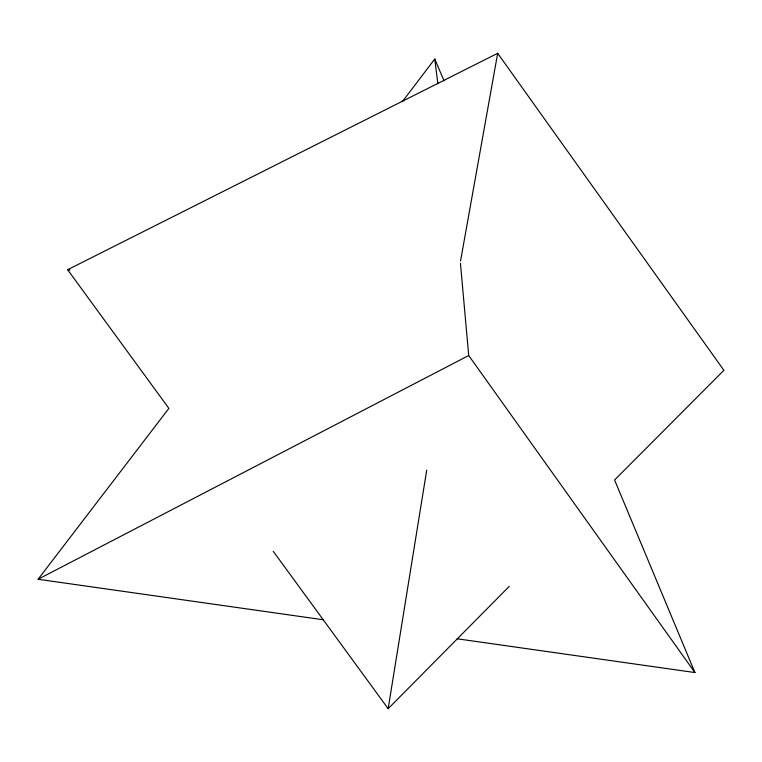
<?xml version="1.0" encoding="UTF-8"?>
<svg xmlns="http://www.w3.org/2000/svg" width="762" height="762" viewBox="0 0 762 762"><rect width="100%" height="100%" fill="white"/><g stroke="black" fill="none" stroke-linecap="round" stroke-linejoin="round"><path stroke-width="1.14" d="M273.272 551.345L388.153 708.698L426.72 470.144M460.553 260.975L497.672 53.302L67.637 269.719L168.888 408.384L38.1 579.263L322.964 619.725M402.336 101.641L434.759 59.036L444.094 80.905M388.153 708.698L509.302 586.321M38.1 579.263L468.706 355.521L460.448 263.319M457.162 638.785L694.934 672.551L614.582 479.984L723.9 370.332L497.672 53.302M67.637 269.719L69.99 270.081M468.706 355.521L694.934 672.551M434.759 59.036L437.883 83.83"/></g></svg>
